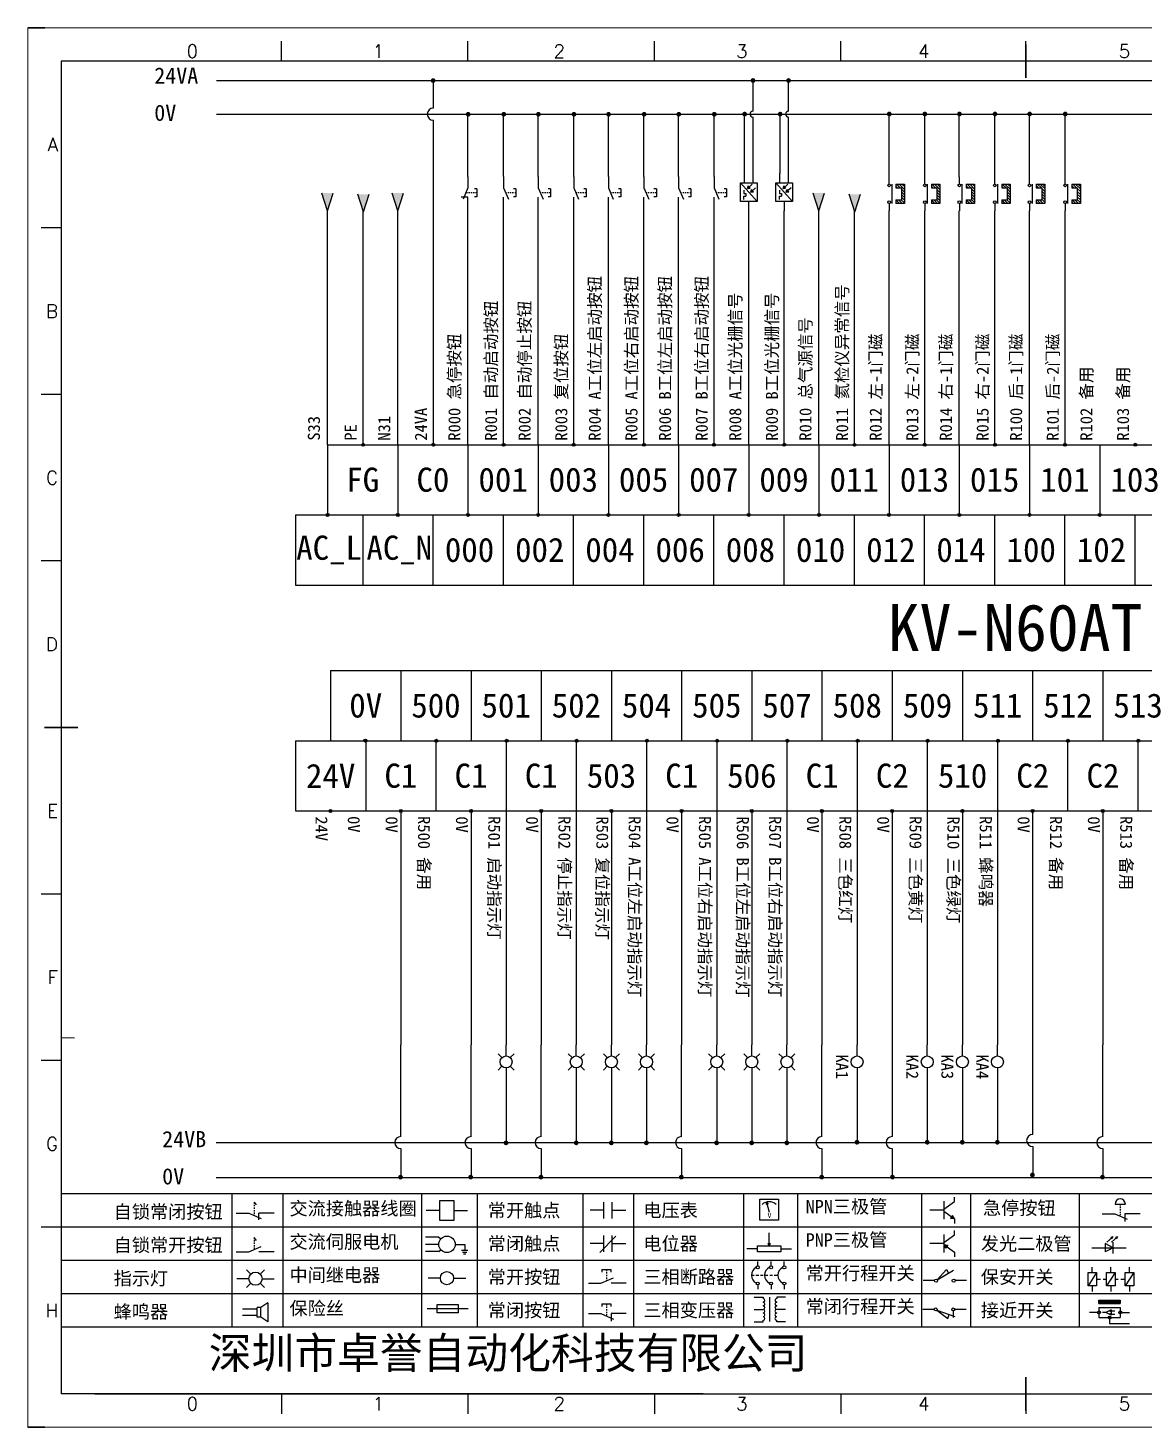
# Model space of a CAD drawing. Header units: millimetres. Extents: x 17694 to 24039, y 10083 to 11109.
# Drawn here: x 22957.1 to 23141.8, y 10083.5 to 10315 of the extents above; entities that cross this region are included whole.
import ezdxf
from ezdxf.enums import TextEntityAlignment as Align

# ---------------------------------------------------------------- set-up
doc = ezdxf.new("R2010")
doc.units = ezdxf.units.MM
doc.layers.add('AE_BOR', color=1, linetype='Continuous')
doc.layers.add('SYMS', color=7, linetype='Continuous')
doc.styles.get("Standard").update_dxf_attribs({"font": ''})
doc.styles.add('WD', font='romans.shx', dxfattribs={"bigfont": 'gbcbig.shx'})
doc.styles.add('样式 0', font='')
doc.styles.add('汉字', font='')
doc.styles.get('Standard').set_extended_font_data('SimSun')
doc.styles.get('样式 0').set_extended_font_data('KaiTi_GB2312')
doc.styles.get('汉字').set_extended_font_data('新宋体')

# ---------------------------------------------------------------- blocks, each defined once
blk = doc.blocks.new('*U8')
at = {"linetype": 'ByBlock'}
for p, q in [((-1909.23, -780.45), (-1909.23, -780.67)), ((-1909.23, -780.45), (-1908.92, -780.84)), ((-1909.23, -780.84), (-1909.23, -781.05)), ((-1911.92, -782.07), (-1910.06, -782.07)), ((-1910.06, -782.07), (-1908.18, -782.88)), ((-1909.23, -781.23), (-1909.23, -781.44)), ((-1909.23, -781.61), (-1909.23, -781.83)), ((-1909.23, -782), (-1909.23, -782.21)), ((-1909.23, -782.38), (-1909.23, -782.43)), ((-1908.52, -783.07), (-1908.52, -782.07)), ((-1906.25, -782.07), (-1908.52, -782.07))]:
    blk.add_line(p, q, dxfattribs=at)
blk = doc.blocks.new('*U11')
at = {"linetype": 'ByBlock'}
for p, q in [((-1908.88, -791.17), (-1909.23, -790.71)), ((-1909.23, -790.71), (-1909.23, -790.92)), ((-1909.23, -791.09), (-1909.23, -791.31)), ((-1909.23, -791.48), (-1909.23, -791.69)), ((-1911.92, -792.89), (-1910.06, -792.89)), ((-1910.06, -792.89), (-1908.18, -792.08)), ((-1909.23, -791.86), (-1909.23, -792.08)), ((-1909.23, -792.25), (-1909.23, -792.47)), ((-1906.25, -792.89), (-1908.52, -792.89))]:
    blk.add_line(p, q, dxfattribs=at)
blk = doc.blocks.new('蜂鸣器')
at = {"linetype": 'ByBlock'}
for p, q in [((-1907.17, -795.53), (-1908.25, -796.26)), ((-1907.17, -795.53), (-1907.17, -798.41)), ((-1908.8, -796.48), (-1911.01, -796.48)), ((-1908.8, -797.46), (-1911.01, -797.46)), ((-1908.25, -796.26), (-1908.8, -796.26)), ((-1908.8, -797.68), (-1908.8, -796.26)), ((-1908.25, -797.68), (-1908.8, -797.68)), ((-1908.25, -797.68), (-1908.25, -796.26)), ((-1907.17, -798.41), (-1908.25, -797.68))]:
    blk.add_line(p, q, dxfattribs=at)
blk = doc.blocks.new('指示灯')
at = {"linetype": 'ByBlock'}
for p, q in [((-1854.25, -776.92), (-1856.06, -776.92)), ((-1854.62, -775.59), (-1853.97, -776.23)), ((-1851.9, -775.59), (-1852.54, -776.23)), ((-1852.26, -776.92), (-1850.45, -776.92)), ((-1854.62, -778.25), (-1853.97, -777.61)), ((-1851.9, -778.25), (-1852.54, -777.61))]:
    blk.add_line(p, q, dxfattribs=at)
blk.add_circle((-1853.26, -776.92), 0.992, dxfattribs=at)
blk = doc.blocks.new('交流接触器线圈')
at = {"linetype": 'ByBlock'}
for p, q in [((-1880.82, -781.77), (-1882.87, -781.77)), ((-1878.72, -781.77), (-1876.67, -781.77))]:
    blk.add_line(p, q, dxfattribs=at)
blk.add_lwpolyline([(-1880.82, -780.28), (-1878.72, -780.28), (-1878.72, -783.26), (-1880.82, -783.26)], close=True, dxfattribs=at)
blk = doc.blocks.new('交流伺服电机')
at = {"linetype": 'ByBlock'}
for p, q in [((-1880.97, -785.75), (-1882.94, -785.75)), ((-1880.97, -786.85), (-1882.94, -786.85)), ((-1880.97, -785.75), (-1880.65, -786.03)), ((-1878.49, -786.85), (-1877.07, -786.85)), ((-1877.07, -786.85), (-1877.07, -787.72)), ((-1880.97, -787.94), (-1882.94, -787.94)), ((-1880.97, -787.94), (-1880.65, -787.67)), ((-1877.54, -787.72), (-1876.59, -787.72)), ((-1877.38, -788.01), (-1876.75, -788.01)), ((-1877.23, -788.29), (-1876.9, -788.29))]:
    blk.add_line(p, q, dxfattribs=at)
blk.add_circle((-1879.73, -786.85), 1.24, dxfattribs=at)
blk = doc.blocks.new('中间继电器')
at = {"linetype": 'ByBlock'}
for p, q in [((-1880.72, -791.92), (-1882.54, -791.92)), ((-1878.74, -791.92), (-1876.92, -791.92))]:
    blk.add_line(p, q, dxfattribs=at)
blk.add_circle((-1879.73, -791.92), 0.992, dxfattribs=at)
blk = doc.blocks.new('保险丝')
at = {"linetype": 'ByBlock'}
blk.add_line((-1882.72, -796.49), (-1876.55, -796.49), dxfattribs=at)
blk.add_lwpolyline([(-1881.2, -795.86), (-1878.06, -795.86), (-1878.06, -797.12), (-1881.2, -797.12)], close=True, dxfattribs=at)
blk = doc.blocks.new('常开按钮')
at = {"linetype": 'ByBlock'}
for p, q in [((-1910.06, -787.73), (-1908.18, -786.93)), ((-1909.9, -785.68), (-1908.56, -785.68)), ((-1909.9, -785.68), (-1909.9, -786.07)), ((-1909.23, -785.68), (-1909.23, -785.89)), ((-1909.23, -786.06), (-1909.23, -786.28)), ((-1909.23, -786.45), (-1909.23, -786.67)), ((-1909.23, -786.84), (-1909.23, -787.05)), ((-1909.23, -787.22), (-1909.23, -787.38)), ((-1908.56, -785.68), (-1908.56, -786.07)), ((-1911.92, -787.73), (-1910.06, -787.73)), ((-1906.25, -787.73), (-1908.52, -787.73))]:
    blk.add_line(p, q, dxfattribs=at)
blk = doc.blocks.new('常开触点')
at = {"linetype": 'ByBlock'}
for p, q in [((-1853.82, -782.99), (-1853.82, -780.56)), ((-1852.6, -782.99), (-1852.6, -780.56)), ((-1853.82, -781.77), (-1855.88, -781.77)), ((-1852.6, -781.77), (-1850.55, -781.77))]:
    blk.add_line(p, q, dxfattribs=at)
blk = doc.blocks.new('常闭触点')
at = {"linetype": 'ByBlock'}
for p, q in [((-1853.82, -786.77), (-1855.88, -786.77)), ((-1852.01, -785.66), (-1854.43, -788.1)), ((-1853.82, -787.99), (-1853.82, -785.56)), ((-1852.6, -787.99), (-1852.6, -785.56)), ((-1852.6, -786.77), (-1850.55, -786.77))]:
    blk.add_line(p, q, dxfattribs=at)
blk = doc.blocks.new('常闭按钮')
at = {"linetype": 'ByBlock'}
for p, q in [((-1854.11, -790.83), (-1852.77, -790.83)), ((-1854.11, -790.83), (-1854.11, -791.22)), ((-1853.44, -790.83), (-1853.44, -791.04)), ((-1853.44, -791.21), (-1853.44, -791.43)), ((-1853.44, -791.6), (-1853.44, -791.82)), ((-1852.77, -790.83), (-1852.77, -791.22)), ((-1856.13, -792.28), (-1854.28, -792.28)), ((-1854.28, -792.28), (-1852.4, -793.09)), ((-1853.44, -791.99), (-1853.44, -792.2)), ((-1853.44, -792.37), (-1853.44, -792.53)), ((-1850.47, -792.28), (-1852.73, -792.28)), ((-1852.73, -792.28), (-1852.73, -793.43))]:
    blk.add_line(p, q, dxfattribs=at)
blk = doc.blocks.new('电压表')
at = {"linetype": 'ByBlock'}
for p, q in [((-1814.84, -780.75), (-1814.91, -781.13)), ((-1814.6, -781.05), (-1814.91, -781.13)), ((-1814.84, -780.75), (-1814.46, -782.26)), ((-1814.84, -780.75), (-1814.6, -781.05))]:
    blk.add_line(p, q, dxfattribs=at)
blk.add_lwpolyline([(-1815.84, -780.34), (-1813.07, -780.34), (-1813.07, -783.49), (-1815.84, -783.49)], close=True, dxfattribs=at)
blk.add_arc((-1814.46, -782.26), 1.56, 46.8313, 133.1687, dxfattribs=at)
at = {"linetype": 'ByBlock', "insert": (-1814.7, -782.39), "char_height": 0.75, "width": 0.6768, "attachment_point": 1}
blk.add_mtext('V', dxfattribs=at)
blk = doc.blocks.new('电位器')
at = {"linetype": 'ByBlock'}
for p, q in [((-1814.45, -787.3), (-1814.45, -785.39)), ((-1814.45, -787.3), (-1814.62, -786.96)), ((-1814.62, -786.96), (-1814.27, -786.96)), ((-1814.45, -787.3), (-1814.27, -786.96)), ((-1816.21, -787.75), (-1817.79, -787.75)), ((-1812.68, -787.75), (-1811.1, -787.75))]:
    blk.add_line(p, q, dxfattribs=at)
blk.add_lwpolyline([(-1816.21, -787.3), (-1812.68, -787.3), (-1812.68, -788.2), (-1816.21, -788.2)], close=True, dxfattribs=at)
blk = doc.blocks.new('三相断路器')
at = {"linetype": 'ByBlock'}
for p, q in [((-1816.17, -790.33), (-1816.17, -789.7)), ((-1814.17, -790.33), (-1814.17, -789.7)), ((-1812.18, -790.33), (-1812.18, -789.7)), ((-1817.14, -791.74), (-1816.72, -791.74)), ((-1816.45, -791.74), (-1816.03, -791.74)), ((-1816.17, -793.19), (-1816.17, -793.83)), ((-1815.76, -791.74), (-1815.34, -791.74)), ((-1815.07, -791.74), (-1814.65, -791.74)), ((-1814.38, -791.74), (-1813.96, -791.74)), ((-1814.17, -793.19), (-1814.17, -793.83)), ((-1813.69, -791.74), (-1813.27, -791.74)), ((-1812.18, -793.19), (-1812.18, -793.83))]:
    blk.add_line(p, q, dxfattribs=at)
for centre in [(-1816.17, -790.55), (-1814.17, -790.55), (-1812.18, -790.55), (-1816.17, -792.98), (-1814.17, -792.98), (-1812.18, -792.98)]:
    blk.add_circle(centre, 0.219, dxfattribs=at)
for centre in [(-1815.81, -791.74), (-1813.82, -791.74), (-1811.83, -791.74)]:
    blk.add_arc(centre, 1.32, 115.5791, 244.4209, dxfattribs=at)
blk = doc.blocks.new('三相变压器')
at = {"linetype": 'ByBlock'}
for p, q in [((-1816.69, -795.03), (-1815.37, -795.03)), ((-1815.37, -795.03), (-1815.37, -795.24)), ((-1814.34, -798.7), (-1814.34, -795.04)), ((-1812, -795.03), (-1813.32, -795.03)), ((-1813.32, -795.03), (-1813.32, -795.24)), ((-1816.69, -796.87), (-1815.37, -796.87)), ((-1812, -796.87), (-1813.32, -796.87)), ((-1816.69, -798.71), (-1815.37, -798.71)), ((-1815.37, -798.71), (-1815.37, -798.5)), ((-1813.32, -798.71), (-1813.32, -798.5)), ((-1812, -798.71), (-1813.32, -798.71))]:
    blk.add_line(p, q, dxfattribs=at)
for centre, start, end in [((-1815.37, -795.51), 270, 90), ((-1815.37, -796.06), 270, 90), ((-1813.32, -795.51), 90, 270), ((-1813.32, -796.06), 90, 270), ((-1815.37, -796.6), 270, 90), ((-1815.37, -797.14), 270, 90), ((-1815.37, -797.68), 270, 90), ((-1815.37, -798.23), 270, 90), ((-1813.32, -796.6), 90, 270), ((-1813.32, -797.14), 90, 270), ((-1813.32, -797.68), 90, 270), ((-1813.32, -798.23), 90, 270)]:
    blk.add_arc(centre, 0.271, start, end, dxfattribs=at)
blk = doc.blocks.new('NPN三极管')
at = {"linetype": 'ByBlock'}
for p, q in [((-1785.73, -780.61), (-1785.73, -783.32)), ((-1785.73, -781.82), (-1784.15, -780.66)), ((-1784.15, -780.66), (-1784.15, -779.98)), ((-1785.73, -781.97), (-1787.81, -781.97)), ((-1785.73, -782.11), (-1784.15, -783.27)), ((-1784.41, -782.73), (-1784.74, -783.18)), ((-1784.15, -783.27), (-1784.74, -783.18)), ((-1784.15, -783.27), (-1784.41, -782.73)), ((-1784.15, -783.27), (-1784.15, -783.96))]:
    blk.add_line(p, q, dxfattribs=at)
blk = doc.blocks.new('PNP三极管')
at = {"linetype": 'ByBlock'}
for p, q in [((-1784.9, -785.38), (-1784.9, -788.09)), ((-1783.32, -785.43), (-1783.32, -784.75)), ((-1784.9, -786.74), (-1786.98, -786.74)), ((-1784.9, -786.59), (-1783.32, -785.43)), ((-1784.9, -786.88), (-1783.32, -788.04)), ((-1784.9, -786.88), (-1784.31, -786.97)), ((-1784.9, -786.88), (-1784.64, -787.42)), ((-1784.31, -786.97), (-1784.64, -787.42)), ((-1783.32, -788.04), (-1783.32, -788.73))]:
    blk.add_line(p, q, dxfattribs=at)
blk = doc.blocks.new('常开行程开关')
at = {"linetype": 'ByBlock'}
for p, q in [((-1785.89, -792.17), (-1784.52, -790.62)), ((-1785.89, -792.17), (-1783.43, -790.72)), ((-1784.52, -790.62), (-1784.19, -791.17)), ((-1786.29, -792.3), (-1788.01, -792.3)), ((-1781.48, -792.3), (-1783.21, -792.3))]:
    blk.add_line(p, q, dxfattribs=at)
for centre in [(-1786.07, -792.3), (-1783.42, -792.3)]:
    blk.add_circle(centre, 0.219, dxfattribs=at)
blk = doc.blocks.new('常闭行程开关')
at = {"linetype": 'ByBlock'}
for p, q in [((-1786.34, -796.62), (-1788.07, -796.62)), ((-1785.93, -796.72), (-1783.25, -797.7)), ((-1785.93, -796.72), (-1784.3, -798)), ((-1784.3, -798), (-1784.08, -797.4)), ((-1783.48, -796.84), (-1783.48, -797.85)), ((-1781.54, -796.62), (-1783.26, -796.62))]:
    blk.add_line(p, q, dxfattribs=at)
for centre in [(-1786.12, -796.62), (-1783.48, -796.62)]:
    blk.add_circle(centre, 0.219, dxfattribs=at)
blk = doc.blocks.new('发光二极管')
at = {"linetype": 'ByBlock'}
for p, q in [((-1755.78, -785.92), (-1754.89, -785.14)), ((-1754.89, -785.14), (-1755.2, -785.22)), ((-1755.2, -785.22), (-1755.01, -785.43)), ((-1755.08, -785.92), (-1754.18, -785.14)), ((-1754.89, -785.14), (-1755.01, -785.43)), ((-1754.18, -785.14), (-1754.49, -785.22)), ((-1754.49, -785.22), (-1754.31, -785.43)), ((-1754.18, -785.14), (-1754.31, -785.43)), ((-1758.01, -786.77), (-1752.89, -786.77)), ((-1754.84, -786.77), (-1756.04, -786.16)), ((-1756.04, -786.16), (-1756.04, -787.39)), ((-1754.84, -786.77), (-1756.04, -787.39)), ((-1754.84, -787.63), (-1754.84, -785.92))]:
    blk.add_line(p, q, dxfattribs=at)
blk = doc.blocks.new('保安开关')
at = {"linetype": 'ByBlock'}
for p, q in [((-1757.33, -790.79), (-1758.6, -792.81)), ((-1757.96, -790.79), (-1757.96, -789.97)), ((-1754.54, -790.79), (-1755.81, -792.81)), ((-1755.17, -790.79), (-1755.17, -789.97)), ((-1751.75, -790.79), (-1753.02, -792.81)), ((-1752.39, -790.79), (-1752.39, -789.97)), ((-1757.96, -792.81), (-1757.96, -793.62)), ((-1757.33, -791.8), (-1756.72, -791.8)), ((-1756.35, -791.8), (-1755.89, -791.8)), ((-1755.17, -792.81), (-1755.17, -793.62)), ((-1754.52, -791.8), (-1754.06, -791.8)), ((-1753.69, -791.8), (-1753.08, -791.8)), ((-1752.39, -792.81), (-1752.39, -793.62))]:
    blk.add_line(p, q, dxfattribs=at)
for points in [[(-1758.6, -790.79), (-1757.33, -790.79), (-1757.33, -792.81), (-1758.6, -792.81)], [(-1755.81, -790.79), (-1754.54, -790.79), (-1754.54, -792.81), (-1755.81, -792.81)], [(-1753.02, -790.79), (-1751.75, -790.79), (-1751.75, -792.81), (-1753.02, -792.81)]]:
    blk.add_lwpolyline(points, close=True, dxfattribs=at)
blk = doc.blocks.new('接近开关')
at = {"linetype": 'ByBlock'}
h = blk.add_hatch(dxfattribs=at)
h.set_pattern_fill('ANSI31', color=256, scale=0.01, style=0)
h.set_pattern_definition([(45, (-89.131516, -30.795668), (-0.0224506403, 0.0224506403), [])])
h.paths.add_polyline_path([(-1516.96, -1123.35), (-1516.96, -1122.85), (-1513.76, -1122.85), (-1513.76, -1123.35)])
for p, q in [((-1516.96, -1123.35), (-1516.96, -1122.85)), ((-1516.96, -1122.85), (-1513.76, -1122.85)), ((-1516.96, -1123.35), (-1513.76, -1123.35)), ((-1513.76, -1122.85), (-1513.76, -1123.35)), ((-1517.18, -1124.71), (-1518.36, -1124.71)), ((-1516.96, -1123.95), (-1513.76, -1123.95)), ((-1516.96, -1123.95), (-1516.96, -1125.47)), ((-1516.96, -1125.47), (-1513.76, -1125.47)), ((-1515.91, -1124.71), (-1516.45, -1124.71)), ((-1515.11, -1124.31), (-1515.91, -1124.71)), ((-1515.11, -1125.11), (-1515.91, -1124.71)), ((-1515.33, -1124.53), (-1515.17, -1124.53)), ((-1515.33, -1124.88), (-1515.17, -1124.88)), ((-1515.25, -1124.45), (-1515.25, -1124.61)), ((-1515.11, -1124.31), (-1515.11, -1125.11)), ((-1515.11, -1124.48), (-1514.58, -1124.48)), ((-1515.11, -1124.94), (-1514.58, -1124.94)), ((-1513.76, -1123.95), (-1513.76, -1125.47)), ((-1513.54, -1124.71), (-1512.36, -1124.71)), ((-1515.36, -1125.69), (-1515.36, -1126.36)), ((-1515.36, -1126.36), (-1512.36, -1126.36))]:
    blk.add_line(p, q, dxfattribs=at)
for centre in [(-1516.96, -1124.71), (-1515.36, -1125.47), (-1513.76, -1124.71)]:
    blk.add_circle(centre, 0.225, dxfattribs=at)
blk = doc.blocks.new('急停按钮')
at = {"linetype": 'ByBlock'}
for p, q in [((-1.86, 0), (0, 0)), ((0, 0), (1.88, -0.81)), ((0.06, 1.45), (1.61, 1.45)), ((0.83, 1.45), (0.83, 1.24)), ((0.83, 1.07), (0.83, 0.85)), ((0.83, 0.68), (0.83, 0.47)), ((0.83, 0.29), (0.83, 0.08)), ((3.81, 0), (1.54, 0)), ((1.54, 0), (1.54, -1.15)), ((0.83, -0.09), (0.83, -0.24))]:
    blk.add_line(p, q, dxfattribs=at)
blk.add_arc((0.83, 1.45), 0.774, 0, 180)
blk = doc.blocks.new('电控横A4')
for p, q in [((292, -5), (5, -5)), ((5, -5), (5, -205)), ((10.03, -205), (289.53, -205)), ((130.8, -205), (190.75, -205))]:
    blk.add_line(p, q)
at = {"lineweight": 9, "ltscale": 0.1}
for p, q in [((5, -151.57), (7, -151.57)), ((101.34, -205), (130.8, -205)), ((129.44, -205), (129.44, -205)), ((129.44, -205), (129.44, -205)), ((129.44, -205), (129.44, -205)), ((129.44, -205), (129.44, -205))]:
    blk.add_line(p, q, dxfattribs=at)
at = {"linetype": 'ByBlock'}
for p, q in [((292, -175), (5, -175)), ((292, -180), (5, -180)), ((292, -185), (5, -185)), ((292, -190), (5, -190)), ((292, -195), (5, -195))]:
    blk.add_line(p, q, dxfattribs=at)
at = {"color": 0, "lineweight": -2}
for p, q in [((30.58, -175), (30.58, -195)), ((38.26, -175), (38.26, -195)), ((59.05, -175), (59.05, -195)), ((67.4, -175), (67.4, -195)), ((83.26, -175), (83.26, -195)), ((90.91, -175), (90.91, -195)), ((107.4, -175), (107.4, -195)), ((115.5, -175), (115.5, -195)), ((134.12, -175), (134.12, -195)), ((141.48, -175), (141.48, -195)), ((157.79, -175), (157.79, -195))]:
    blk.add_line(p, q, dxfattribs=at)
at = {"color": 0, "ltscale": 2}
blk.add_line((101.34, -205), (5, -205), dxfattribs=at)
at = {"layer": 'AE_BOR', "lineweight": 30}
for p, q in [((2.53, 0), (0, 0)), ((0, -210), (2.53, -210))]:
    blk.add_line(p, q, dxfattribs=at)
at = {"layer": 'AE_BOR', "color": 1, "lineweight": 15}
for p, q in [((0, 0), (297, 0)), ((0, -210), (0, 0)), ((297, -210), (0, -210))]:
    blk.add_line(p, q, dxfattribs=at)
at = {"layer": 'AE_BOR'}
for p, q in [((38.03, -5), (38.03, -2)), ((66.03, -5), (66.03, -2)), ((94.03, -5), (94.03, -2)), ((122.03, -5), (122.03, -2)), ((149.78, -5), (149.78, -2)), ((5, -30), (2, -30)), ((5, -55), (2, -55)), ((5, -80), (2, -80)), ((5, -130), (2, -130)), ((5, -155), (2, -155)), ((5, -180), (2, -180)), ((38.03, -205), (38.03, -208)), ((66.03, -205), (66.03, -208)), ((94.03, -205), (94.03, -208)), ((122.03, -205), (122.03, -208)), ((149.78, -205), (149.78, -208))]:
    blk.add_line(p, q, dxfattribs=at)
at = {"layer": 'AE_BOR', "color": 2, "lineweight": 30}
for p, q in [((149.78, -7.5), (149.78, -2.5)), ((2.5, -105), (7.5, -105)), ((149.78, -202.5), (149.78, -207.5)), ((149.78, -205), (149.78, -207.5))]:
    blk.add_line(p, q, dxfattribs=at)
at = {"linetype": 'ByBlock'}
for name, p in [('*U8', (1943.19, 604.18)), ('交流接触器线圈', (1942.62, 604.27)), ('常开触点', (1940.27, 604.3)), ('电压表', (1925.71, 604.52)), ('NPN三极管', (1923.2, 604.5)), ('PNP三极管', (1922.37, 604.27)), ('*U11', (1943.19, 609.18)), ('交流伺服电机', (1942.62, 604.27)), ('常闭触点', (1940.27, 604.3)), ('电位器', (1925.71, 604.52)), ('发光二极管', (1917.72, 603.69)), ('指示灯', (1887.41, 589.18)), ('中间继电器', (1942.62, 604.27)), ('常开按钮', (1996.06, 599.3)), ('三相断路器', (1925.71, 604.52)), ('常开行程开关', (1922.37, 604.27)), ('保安开关', (1917.72, 603.98)), ('三相变压器', (1925.71, 604.52)), ('接近开关', (1677.72, 931.9)), ('蜂鸣器', (1943.19, 604.18)), ('保险丝', (1942.62, 604.27)), ('常闭按钮', (1940.27, 599.3)), ('常闭行程开关', (1922.37, 604.27))]:
    blk.add_blockref(name, p, dxfattribs=at)
blk.add_blockref('急停按钮', (163.12, -177.98))
at = {"char_height": 2, "attachment_point": 1, "style": '汉字'}
for s, insert in [('{\\fKaiTi_GB2312|b0|i0|c134|p49;自锁常闭按钮}', (12.86, -176.69)), ('{\\fKaiTi_GB2312|b0|i0|c134|p49;交流接触器线圈}', (39.25, -176.19)), ('{\\fKaiTi_GB2312|b0|i0|c134|p49;常开触点}', (69.01, -176.48)), ('{\\fKaiTi_GB2312|b0|i0|c134|p49;电压表}', (92.37, -176.47)), ('{\\fKaiTi_GB2312|b0|i0|c134|p49;NPN三极管}', (116.73, -175.91)), ('{\\fKaiTi_GB2312|b0|i0|c134|p49;急停按钮}', (143.35, -176.12)), ('{\\fKaiTi_GB2312|b0|i0|c134|p49;自锁常开按钮}', (12.86, -181.69)), ('{\\fKaiTi_GB2312|b0|i0|c134|p49;交流伺服电机}', (39.25, -181.19)), ('{\\fKaiTi_GB2312|b0|i0|c134|p49;常闭触点}', (69.01, -181.48)), ('{\\fKaiTi_GB2312|b0|i0|c134|p49;电位器}', (92.37, -181.47)), ('{\\fKaiTi_GB2312|b0|i0|c134|p49;PNP三极管}', (116.73, -180.91)), ('{\\fKaiTi_GB2312|b0|i0|c134|p49;发光二极管}', (143.02, -181.48)), ('{\\fKaiTi_GB2312|b0|i0|c134|p49;指示灯}', (12.86, -186.69)), ('{\\fKaiTi_GB2312|b0|i0|c134|p49;中间继电器}', (39.25, -186.19)), ('{\\fKaiTi_GB2312|b0|i0|c134|p49;常开按钮}', (69.01, -186.48)), ('{\\fKaiTi_GB2312|b0|i0|c134|p49;三相断路器}', (92.37, -186.47)), ('{\\fKaiTi_GB2312|b0|i0|c134|p49;常开行程开关}', (116.73, -185.91)), ('{\\fKaiTi_GB2312|b0|i0|c134|p49;保安开关}', (143.02, -186.48)), ('{\\fKaiTi_GB2312|b0|i0|c134|p49;保险丝}', (39.25, -191.19)), ('{\\fKaiTi_GB2312|b0|i0|c134|p49;常闭行程开关}', (116.73, -190.91)), ('{\\fKaiTi_GB2312|b0|i0|c134|p49;蜂鸣器}', (12.86, -191.69)), ('{\\fKaiTi_GB2312|b0|i0|c134|p49;常闭按钮}', (69.01, -191.48)), ('{\\fKaiTi_GB2312|b0|i0|c134|p49;三相变压器}', (92.37, -191.47)), ('{\\fKaiTi_GB2312|b0|i0|c134|p49;接近开关}', (143.02, -191.48))]:
    blk.add_mtext(s, dxfattribs=dict(at, insert=insert))
at = {"color": 0, "lineweight": -2, "insert": (27.14, -196.53), "char_height": 4.7064, "width": 96.1138, "attachment_point": 1}
blk.add_mtext('深圳市卓誉自动化科技有限公司', dxfattribs=at)
at = {"layer": 'AE_BOR', "style": 'WD'}
for s, p in [('0', (24.67, -4.5)), ('1', (52.6, -4.5)), ('2', (79.75, -4.5)), ('3', (107.15, -4.5)), ('4', (134.45, -4.5)), ('5', (164.59, -4.5)), ('0', (24.67, -207.5)), ('1', (52.6, -207.5)), ('2', (79.75, -207.5)), ('3', (107.15, -207.5)), ('4', (134.45, -207.5)), ('5', (164.59, -207.5))]:
    blk.add_text(s, height=2, dxfattribs=at).set_placement(p, align=Align.CENTER)
for s, p in [('A', (4.5, -17.5)), ('B', (4.5, -42.5)), ('C', (4.5, -67.5)), ('D', (4.5, -92.5)), ('E', (4.5, -117.5)), ('F', (4.5, -142.5)), ('G', (4.5, -167.5)), ('H', (4.5, -192.5))]:
    blk.add_text(s, height=2, dxfattribs=at).set_placement(p, align=Align.MIDDLE_RIGHT)
blk = doc.blocks.new('WDDOT')
blk.add_hatch(color=256).paths.add_polyline_path([(0.5, 0, 1), (-0.5, 0, 1)])
blk.add_circle((0, 0), 0.5)
blk = doc.blocks.new('磁性开关')
at = {"linetype": 'ByBlock'}
h = blk.add_hatch(dxfattribs=at)
h.set_pattern_fill('ANSI31', color=256, scale=0.1, style=0)
h.paths.add_polyline_path([(-1910.88, -776.69), (-1910.88, -775.29), (-1907.69, -775.29), (-1907.69, -776.69), (-1908.31, -776.69), (-1908.31, -775.79), (-1910.25, -775.79), (-1910.25, -776.69)])
for p, q in [((-1910.88, -776.69), (-1910.88, -775.29)), ((-1910.88, -775.29), (-1907.69, -775.29)), ((-1907.69, -775.29), (-1907.69, -776.69)), ((-1910.91, -777.81), (-1912.09, -777.81)), ((-1910.88, -776.69), (-1910.25, -776.69)), ((-1910.88, -777.39), (-1907.69, -777.39)), ((-1910.25, -776.69), (-1910.25, -775.79)), ((-1910.25, -775.79), (-1908.31, -775.79)), ((-1908.31, -776.69), (-1908.31, -775.79)), ((-1908.31, -776.69), (-1907.69, -776.69)), ((-1907.66, -777.81), (-1906.48, -777.81))]:
    blk.add_line(p, q, dxfattribs=at)
for centre in [(-1910.68, -777.81), (-1907.88, -777.81)]:
    blk.add_circle(centre, 0.225, dxfattribs=at)
blk = doc.blocks.new('光电开关')
at = {"linetype": 'ByBlock'}
h = blk.add_hatch(dxfattribs=at)
h.set_pattern_fill('ANSI31', color=256, scale=0.01, style=0)
h.set_pattern_definition([(45, (0.172267, 0), (-0.0224506403, 0.0224506403), [])])
h.paths.add_polyline_path([(-1882.44, -776.34), (-1882.5, -775.91), (-1882.68, -776.07)])
h.paths.add_polyline_path([(-1882.86, -776.23), (-1882.44, -776.34), (-1882.68, -776.07)])
h.paths.add_polyline_path([(-1883.05, -776.88), (-1883.11, -776.45), (-1883.29, -776.61)])
h.paths.add_polyline_path([(-1883.47, -776.77), (-1883.05, -776.88), (-1883.29, -776.61)])
for p, q in [((-1880.91, -775.3), (-1884.01, -778.05)), ((-1883.14, -775.55), (-1882.44, -776.34)), ((-1884.01, -775.96), (-1885.56, -775.96)), ((-1884.01, -777.39), (-1885.56, -777.39)), ((-1883.75, -776.09), (-1883.05, -776.88)), ((-1883.11, -776.45), (-1883.47, -776.77)), ((-1883.05, -776.88), (-1883.47, -776.77)), ((-1883.05, -776.88), (-1883.11, -776.45)), ((-1882.5, -775.91), (-1882.86, -776.23)), ((-1882.44, -776.34), (-1882.86, -776.23)), ((-1882.78, -777.47), (-1882.23, -777.47)), ((-1882.44, -776.34), (-1882.5, -775.91)), ((-1882.23, -777.47), (-1882.23, -777.14)), ((-1882.23, -777.14), (-1881.78, -777.14)), ((-1881.78, -777.47), (-1881.78, -777.14)), ((-1881.23, -777.47), (-1881.78, -777.47)), ((-1879.37, -776.67), (-1880.91, -776.67))]:
    blk.add_line(p, q, dxfattribs=at)
blk.add_lwpolyline([(-1884.01, -775.3), (-1880.91, -775.3), (-1880.91, -778.05), (-1884.01, -778.05)], close=True, dxfattribs=at)

msp = doc.modelspace()

# ---------------------------------------------------------------- hatches: boundary and pattern name
h = msp.add_hatch(color=256)
edge = h.paths.add_edge_path()
edge.add_arc((23024.108, 10306.296), 0.393, 0, 360)
h = msp.add_hatch(color=256)
edge = h.paths.add_edge_path()
edge.add_arc((23077.042, 10306.309), 0.393, 0, 360)
h = msp.add_hatch(color=256)
edge = h.paths.add_edge_path()
edge.add_arc((23082.927, 10306.309), 0.393, 0, 360)
h = msp.add_hatch(color=256)
edge = h.paths.add_edge_path()
edge.add_arc((23029.911, 10300.724), 0.393, 0, 360)
h = msp.add_hatch(color=256)
edge = h.paths.add_edge_path()
edge.add_arc((23035.797, 10300.724), 0.393, 0, 360)
h = msp.add_hatch(color=256)
edge = h.paths.add_edge_path()
edge.add_arc((23041.527, 10300.724), 0.393, 0, 360)
h = msp.add_hatch(color=256)
edge = h.paths.add_edge_path()
edge.add_arc((23047.413, 10300.724), 0.393, 0, 360)
h = msp.add_hatch(color=256)
edge = h.paths.add_edge_path()
edge.add_arc((23053.143, 10300.724), 0.393, 0, 360)
h = msp.add_hatch(color=256)
edge = h.paths.add_edge_path()
edge.add_arc((23059.029, 10300.724), 0.393, 0, 360)
h = msp.add_hatch(color=256)
edge = h.paths.add_edge_path()
edge.add_arc((23064.759, 10300.724), 0.393, 0, 360)
h = msp.add_hatch(color=256)
edge = h.paths.add_edge_path()
edge.add_arc((23070.645, 10300.724), 0.393, 0, 360)
h = msp.add_hatch(color=256)
edge = h.paths.add_edge_path()
edge.add_arc((23075.659, 10300.749), 0.393, 0, 360)
h = msp.add_hatch(color=256)
edge = h.paths.add_edge_path()
edge.add_arc((23081.545, 10300.749), 0.393, 0, 360)
h = msp.add_hatch(color=256)
edge = h.paths.add_edge_path()
edge.add_arc((23099.591, 10300.766), 0.393, 0, 360)
h = msp.add_hatch(color=256)
edge = h.paths.add_edge_path()
edge.add_arc((23105.477, 10300.766), 0.393, 0, 360)
h = msp.add_hatch(color=256)
edge = h.paths.add_edge_path()
edge.add_arc((23111.207, 10300.766), 0.393, 0, 360)
h = msp.add_hatch(color=256)
edge = h.paths.add_edge_path()
edge.add_arc((23117.093, 10300.766), 0.393, 0, 360)
h = msp.add_hatch(color=256)
edge = h.paths.add_edge_path()
edge.add_arc((23122.823, 10300.766), 0.393, 0, 360)
h = msp.add_hatch(color=256)
edge = h.paths.add_edge_path()
edge.add_arc((23128.709, 10300.766), 0.393, 0, 360)
for points in [[(23007.578, 10287.672), (23006.643, 10284.753), (23005.707, 10287.672)], [(23013.527, 10287.474), (23012.592, 10284.556), (23011.656, 10287.474)], [(23019.194, 10287.672), (23018.259, 10284.753), (23017.323, 10287.672)], [(23088.89, 10287.672), (23087.955, 10284.753), (23087.019, 10287.672)], [(23094.839, 10287.474), (23093.904, 10284.556), (23092.968, 10287.474)], [(23012.772, 10246.033, 1), (23012.285, 10246.033, 1)], [(23024.388, 10246.033, 1), (23023.901, 10246.033, 1)], [(23036.004, 10246.033, 1), (23035.517, 10246.033, 1)], [(23047.62, 10246.033, 1), (23047.133, 10246.033, 1)], [(23059.236, 10246.033, 1), (23058.749, 10246.033, 1)], [(23070.852, 10246.033, 1), (23070.365, 10246.033, 1)], [(23082.468, 10246.033, 1), (23081.981, 10246.033, 1)], [(23094.084, 10246.033, 1), (23093.597, 10246.033, 1)], [(23105.7, 10246.033, 1), (23105.213, 10246.033, 1)], [(23117.316, 10246.033, 1), (23116.829, 10246.033, 1)], [(23128.932, 10246.033, 1), (23128.445, 10246.033, 1)], [(23140.548, 10246.033, 1), (23140.061, 10246.033, 1)], [(23006.888, 10234.408, 1), (23006.4, 10234.408, 1)], [(23018.504, 10234.408, 1), (23018.016, 10234.408, 1)], [(23030.118, 10234.417, 1), (23029.631, 10234.417, 1)], [(23041.734, 10234.417, 1), (23041.247, 10234.417, 1)], [(23053.35, 10234.417, 1), (23052.863, 10234.417, 1)], [(23064.966, 10234.417, 1), (23064.479, 10234.417, 1)], [(23076.582, 10234.417, 1), (23076.095, 10234.417, 1)], [(23088.198, 10234.417, 1), (23087.711, 10234.417, 1)], [(23099.814, 10234.417, 1), (23099.327, 10234.417, 1)], [(23111.43, 10234.417, 1), (23110.943, 10234.417, 1)], [(23123.046, 10234.417, 1), (23122.559, 10234.417, 1)], [(23134.662, 10234.417, 1), (23134.175, 10234.417, 1)], [(23013.149, 10197.063, 1), (23012.662, 10197.063, 1)], [(23024.892, 10197.041, 1), (23024.405, 10197.041, 1)], [(23036.508, 10197.041, 1), (23036.021, 10197.041, 1)], [(23048.124, 10197.041, 1), (23047.637, 10197.041, 1)], [(23059.74, 10197.041, 1), (23059.253, 10197.041, 1)], [(23071.356, 10197.041, 1), (23070.869, 10197.041, 1)], [(23082.972, 10197.041, 1), (23082.485, 10197.041, 1)], [(23094.588, 10197.041, 1), (23094.101, 10197.041, 1)], [(23106.204, 10197.041, 1), (23105.717, 10197.041, 1)], [(23117.82, 10197.041, 1), (23117.333, 10197.041, 1)], [(23129.436, 10197.041, 1), (23128.949, 10197.041, 1)], [(23141.052, 10197.041, 1), (23140.565, 10197.041, 1)], [(23007.37, 10185.425, 1), (23006.883, 10185.425, 1)], [(23019.006, 10185.425, 1), (23018.519, 10185.425, 1)], [(23030.622, 10185.425, 1), (23030.135, 10185.425, 1)], [(23042.238, 10185.425, 1), (23041.751, 10185.425, 1)], [(23053.854, 10185.425, 1), (23053.367, 10185.425, 1)], [(23065.47, 10185.425, 1), (23064.983, 10185.425, 1)], [(23077.086, 10185.425, 1), (23076.599, 10185.425, 1)], [(23088.702, 10185.425, 1), (23088.215, 10185.425, 1)], [(23100.318, 10185.425, 1), (23099.831, 10185.425, 1)], [(23111.934, 10185.425, 1), (23111.447, 10185.425, 1)], [(23123.55, 10185.425, 1), (23123.063, 10185.425, 1)], [(23135.166, 10185.425, 1), (23134.679, 10185.425, 1)]]:
    msp.add_hatch(color=256).paths.add_polyline_path(points)
h = msp.add_hatch(color=256)
edge = h.paths.add_edge_path()
edge.add_arc((23036.171, 10130.5), 0.393, 0, 360)
h = msp.add_hatch(color=256)
edge = h.paths.add_edge_path()
edge.add_arc((23047.787, 10130.5), 0.393, 0, 360)
h = msp.add_hatch(color=256)
edge = h.paths.add_edge_path()
edge.add_arc((23053.595, 10130.5), 0.393, 0, 360)
h = msp.add_hatch(color=256)
edge = h.paths.add_edge_path()
edge.add_arc((23059.403, 10130.5), 0.393, 0, 360)
h = msp.add_hatch(color=256)
edge = h.paths.add_edge_path()
edge.add_arc((23071.019, 10130.5), 0.393, 0, 360)
h = msp.add_hatch(color=256)
edge = h.paths.add_edge_path()
edge.add_arc((23076.827, 10130.5), 0.393, 0, 360)
h = msp.add_hatch(color=256)
edge = h.paths.add_edge_path()
edge.add_arc((23082.635, 10130.5), 0.393, 0, 360)
h = msp.add_hatch(color=256)
edge = h.paths.add_edge_path()
edge.add_arc((23094.255, 10130.601), 0.393, 0, 360)
h = msp.add_hatch(color=256)
edge = h.paths.add_edge_path()
edge.add_arc((23105.871, 10130.601), 0.393, 0, 360)
h = msp.add_hatch(color=256)
edge = h.paths.add_edge_path()
edge.add_arc((23111.679, 10130.601), 0.393, 0, 360)
h = msp.add_hatch(color=256)
edge = h.paths.add_edge_path()
edge.add_arc((23117.487, 10130.601), 0.393, 0, 360)
h = msp.add_hatch(color=256)
edge = h.paths.add_edge_path()
edge.add_arc((23018.714, 10124.829), 0.393, 0, 360)
h = msp.add_hatch(color=256)
edge = h.paths.add_edge_path()
edge.add_arc((23030.33, 10124.829), 0.393, 0, 360)
h = msp.add_hatch(color=256)
edge = h.paths.add_edge_path()
edge.add_arc((23041.946, 10124.829), 0.393, 0, 360)
h = msp.add_hatch(color=256)
edge = h.paths.add_edge_path()
edge.add_arc((23065.178, 10124.829), 0.393, 0, 360)
h = msp.add_hatch(color=256)
edge = h.paths.add_edge_path()
edge.add_arc((23088.41, 10124.829), 0.393, 0, 360)
h = msp.add_hatch(color=256)
edge = h.paths.add_edge_path()
edge.add_arc((23100.119, 10124.838), 0.393, 0, 360)
h = msp.add_hatch(color=256)
edge = h.paths.add_edge_path()
edge.add_arc((23123.279, 10125.184), 0.393, 0, 360)
h = msp.add_hatch(color=256)
edge = h.paths.add_edge_path()
edge.add_arc((23134.874, 10124.829), 0.393, 0, 360)

# ---------------------------------------------------------------- linework, layer by layer
at = {"color": 0, "lineweight": -2}
for p, q in [((22988.246, 10306.325), (23256.519, 10306.325)), ((23024.144, 10301.741), (23024.144, 10306.325)), ((22988.246, 10300.741), (23256.519, 10300.741)), ((23024.144, 10246.033), (23024.144, 10299.741)), ((23012.528, 10246.033), (23012.528, 10284.753)), ((23029.875, 10246.033), (23029.875, 10284.753)), ((23035.76, 10246.033), (23035.76, 10284.753)), ((23041.491, 10246.033), (23041.491, 10284.753)), ((23047.376, 10246.033), (23047.376, 10284.753)), ((23053.107, 10246.033), (23053.107, 10284.753)), ((23058.992, 10246.033), (23058.992, 10284.753)), ((23064.723, 10246.033), (23064.723, 10284.753)), ((23070.608, 10246.033), (23070.608, 10284.753)), ((23076.339, 10246.033), (23076.339, 10284.753)), ((23082.224, 10246.033), (23082.224, 10284.753)), ((23087.955, 10246.033), (23087.955, 10284.753)), ((23093.84, 10246.033), (23093.84, 10284.753)), ((23099.571, 10246.033), (23099.571, 10284.753)), ((23105.456, 10246.033), (23105.456, 10284.753)), ((23111.187, 10246.033), (23111.187, 10284.753)), ((23117.072, 10246.033), (23117.072, 10284.753)), ((23122.803, 10246.033), (23122.803, 10284.753)), ((23128.688, 10246.033), (23128.688, 10284.753)), ((23006.643, 10246.033), (23238.983, 10246.033)), ((23006.643, 10246.033), (23006.643, 10234.417)), ((23018.259, 10246.033), (23018.259, 10234.417)), ((23029.875, 10246.033), (23029.875, 10234.417)), ((23041.491, 10246.033), (23041.491, 10234.417)), ((23053.107, 10246.033), (23053.107, 10234.417)), ((23064.723, 10246.033), (23064.723, 10234.417)), ((23076.339, 10246.033), (23076.339, 10234.417)), ((23087.955, 10246.033), (23087.955, 10234.417)), ((23099.571, 10246.033), (23099.571, 10234.417)), ((23111.187, 10246.033), (23111.187, 10234.417)), ((23122.803, 10246.033), (23122.803, 10234.417)), ((23134.419, 10246.033), (23134.419, 10234.417)), ((23001.333, 10234.417), (23238.983, 10234.417)), ((23012.451, 10234.417), (23012.451, 10222.801)), ((23024.067, 10234.417), (23024.067, 10222.801)), ((23035.683, 10234.417), (23035.683, 10222.801)), ((23047.299, 10234.417), (23047.299, 10222.801)), ((23058.915, 10234.417), (23058.915, 10222.801)), ((23070.531, 10234.417), (23070.531, 10222.801)), ((23082.147, 10234.417), (23082.147, 10222.801)), ((23093.763, 10234.417), (23093.763, 10222.801)), ((23105.379, 10234.417), (23105.379, 10222.801)), ((23116.995, 10234.417), (23116.995, 10222.801)), ((23128.611, 10234.417), (23128.611, 10222.801)), ((23140.227, 10234.417), (23140.227, 10222.801)), ((23001.333, 10222.801), (23233.175, 10222.801)), ((23007.147, 10208.657), (23239.499, 10208.657)), ((23007.147, 10208.657), (23007.147, 10197.041)), ((23018.763, 10208.657), (23018.763, 10197.041)), ((23030.379, 10208.657), (23030.379, 10197.041)), ((23041.995, 10208.657), (23041.995, 10197.041)), ((23053.611, 10208.657), (23053.611, 10197.041)), ((23065.227, 10208.657), (23065.227, 10197.041)), ((23076.843, 10208.657), (23076.843, 10197.041)), ((23088.459, 10208.657), (23088.459, 10197.041)), ((23100.075, 10208.657), (23100.075, 10197.041)), ((23111.691, 10208.657), (23111.691, 10197.041)), ((23123.307, 10208.657), (23123.307, 10197.041)), ((23134.923, 10208.657), (23134.923, 10197.041)), ((23001.335, 10197.041), (23146.539, 10197.041)), ((23001.335, 10197.041), (23001.335, 10185.425)), ((23012.955, 10197.041), (23239.499, 10197.041)), ((23012.955, 10197.041), (23012.955, 10185.425)), ((23024.571, 10197.041), (23024.571, 10185.425)), ((23036.187, 10197.041), (23036.187, 10185.425)), ((23047.803, 10197.041), (23047.803, 10185.425)), ((23059.419, 10197.041), (23059.419, 10185.425)), ((23071.035, 10197.041), (23071.035, 10185.425)), ((23082.651, 10197.041), (23082.651, 10185.425)), ((23094.267, 10197.041), (23094.267, 10185.425)), ((23105.883, 10197.041), (23105.883, 10185.425)), ((23117.499, 10197.041), (23117.499, 10185.425)), ((23129.115, 10197.041), (23129.115, 10185.425)), ((23140.731, 10197.041), (23140.731, 10185.425)), ((23001.335, 10185.425), (23233.687, 10185.425)), ((23030.379, 10185.425), (23030.379, 10146.705)), ((23036.187, 10185.425), (23036.187, 10146.705)), ((23041.995, 10185.425), (23041.995, 10146.705)), ((23047.803, 10185.425), (23047.803, 10146.705)), ((23053.611, 10185.425), (23053.611, 10146.705)), ((23059.419, 10185.425), (23059.419, 10146.705)), ((23065.227, 10185.425), (23065.227, 10146.705)), ((23071.035, 10185.425), (23071.035, 10146.705)), ((23076.843, 10185.425), (23076.843, 10146.705)), ((23082.651, 10185.425), (23082.651, 10146.705)), ((23088.459, 10185.425), (23088.459, 10146.705)), ((23094.267, 10185.425), (23094.267, 10146.705)), ((23100.075, 10185.425), (23100.075, 10131.547)), ((23105.883, 10185.425), (23105.883, 10146.705)), ((23111.691, 10185.425), (23111.691, 10146.705)), ((23117.499, 10185.425), (23117.499, 10146.705)), ((23123.307, 10185.425), (23123.307, 10146.705)), ((23134.923, 10185.425), (23134.923, 10146.705)), ((22988.191, 10130.547), (23256.464, 10130.547)), ((23100.075, 10129.547), (23100.075, 10124.791)), ((22988.191, 10124.791), (23256.464, 10124.791))]:
    msp.add_line(p, q, dxfattribs=at)
for p, q in [((23077.051, 10301.241), (23077.051, 10306.325)), ((23082.937, 10301.241), (23082.937, 10306.325)), ((23029.875, 10290.419), (23029.875, 10300.741)), ((23035.76, 10290.419), (23035.76, 10300.741)), ((23041.491, 10290.419), (23041.491, 10300.741)), ((23047.376, 10290.419), (23047.376, 10300.741)), ((23053.107, 10290.419), (23053.107, 10300.741)), ((23058.992, 10290.419), (23058.992, 10300.741)), ((23064.723, 10290.419), (23064.723, 10300.741)), ((23070.608, 10290.419), (23070.608, 10300.741)), ((23075.626, 10290.944), (23075.626, 10300.741)), ((23081.512, 10290.944), (23081.512, 10300.741)), ((23099.571, 10290.365), (23099.571, 10300.741)), ((23105.456, 10290.365), (23105.456, 10300.741)), ((23111.187, 10290.365), (23111.187, 10300.741)), ((23117.072, 10290.365), (23117.072, 10300.741)), ((23122.803, 10290.365), (23122.803, 10300.741)), ((23128.688, 10290.365), (23128.688, 10300.741)), ((23077.051, 10290.944), (23077.051, 10300.241)), ((23082.937, 10290.944), (23082.937, 10300.241)), ((23006.643, 10284.753), (23005.707, 10287.672)), ((23006.643, 10284.753), (23007.578, 10287.672)), ((23012.592, 10284.556), (23011.656, 10287.474)), ((23012.592, 10284.556), (23013.527, 10287.474)), ((23018.259, 10284.753), (23017.323, 10287.672)), ((23018.259, 10284.753), (23019.194, 10287.672)), ((23087.955, 10284.753), (23087.019, 10287.672)), ((23087.955, 10284.753), (23088.89, 10287.672)), ((23093.904, 10284.556), (23092.968, 10287.474)), ((23093.904, 10284.556), (23094.839, 10287.474)), ((23006.643, 10246.033), (23006.643, 10284.753)), ((23018.259, 10246.033), (23018.259, 10284.753)), ((23001.333, 10234.417), (23001.333, 10222.801)), ((23018.763, 10185.425), (23018.763, 10146.705)), ((23018.763, 10131.547), (23018.763, 10146.705)), ((23030.379, 10131.547), (23030.379, 10146.705)), ((23041.995, 10131.547), (23041.995, 10146.705)), ((23065.227, 10131.547), (23065.227, 10146.705)), ((23088.459, 10131.547), (23088.459, 10146.705)), ((23123.327, 10131.901), (23123.327, 10147.06)), ((23134.923, 10131.547), (23134.923, 10146.705)), ((23036.187, 10141.093), (23036.187, 10130.547)), ((23047.803, 10141.093), (23047.803, 10130.547)), ((23053.611, 10141.093), (23053.611, 10130.547)), ((23059.419, 10141.093), (23059.419, 10130.547)), ((23071.035, 10141.093), (23071.035, 10130.547)), ((23076.843, 10141.093), (23076.843, 10130.547)), ((23082.651, 10141.093), (23082.651, 10130.547)), ((23094.267, 10141.093), (23094.267, 10130.547)), ((23105.883, 10141.093), (23105.883, 10130.547)), ((23111.691, 10141.093), (23111.691, 10130.547)), ((23117.499, 10141.093), (23117.499, 10130.547)), ((23018.763, 10129.547), (23018.763, 10124.791)), ((23030.379, 10129.547), (23030.379, 10124.791)), ((23041.995, 10129.547), (23041.995, 10124.791)), ((23065.227, 10129.547), (23065.227, 10124.791)), ((23088.459, 10129.547), (23088.459, 10124.791)), ((23123.327, 10129.901), (23123.327, 10125.145)), ((23134.923, 10129.547), (23134.923, 10124.791))]:
    msp.add_line(p, q)
for centre in [(23012.528, 10246.033), (23024.144, 10246.033), (23035.76, 10246.033), (23047.376, 10246.033), (23058.992, 10246.033), (23070.608, 10246.033), (23082.224, 10246.033), (23093.84, 10246.033), (23105.456, 10246.033), (23117.072, 10246.033), (23128.688, 10246.033), (23140.304, 10246.033), (23006.644, 10234.408), (23018.26, 10234.408), (23029.875, 10234.417), (23041.491, 10234.417), (23053.107, 10234.417), (23064.723, 10234.417), (23076.339, 10234.417), (23087.955, 10234.417), (23099.571, 10234.417), (23111.187, 10234.417), (23122.803, 10234.417), (23134.419, 10234.417), (23012.905, 10197.063), (23024.648, 10197.041), (23036.264, 10197.041), (23047.88, 10197.041), (23059.496, 10197.041), (23071.112, 10197.041), (23082.728, 10197.041), (23094.344, 10197.041), (23105.96, 10197.041), (23117.576, 10197.041), (23129.192, 10197.041), (23140.808, 10197.041), (23007.127, 10185.425), (23018.763, 10185.425), (23030.379, 10185.425), (23041.995, 10185.425), (23053.611, 10185.425), (23065.227, 10185.425), (23076.843, 10185.425), (23088.459, 10185.425), (23100.075, 10185.425), (23111.691, 10185.425), (23123.307, 10185.425), (23134.923, 10185.425)]:
    msp.add_circle(centre, 0.244)
for centre, radius in [((23024.144, 10300.741), 1), ((23077.051, 10300.741), 0.5), ((23082.937, 10300.741), 0.5), ((23018.763, 10130.547), 1), ((23030.379, 10130.547), 1), ((23041.995, 10130.547), 1), ((23065.227, 10130.547), 1), ((23088.459, 10130.547), 1), ((23100.075, 10130.547), 1), ((23123.327, 10130.901), 1), ((23134.923, 10130.547), 1)]:
    msp.add_arc(centre, radius, 90, 270)

# ---------------------------------------------------------------- block references
at = {"xscale": 1.1025, "yscale": 1.1025, "zscale": 1.1025}
msp.add_blockref('电控横A4', (22957.06, 10315.001), dxfattribs=at)
at = {"linetype": 'ByBlock'}
for name, p, rotation in [('常闭按钮', (23822.156, 8434.286), 270), ('常开按钮', (23823.493, 8378.501), 270), ('常开按钮', (23829.223, 8378.501), 270), ('常开按钮', (23835.109, 8378.501), 270), ('常开按钮', (23840.839, 8378.501), 270), ('常开按钮', (23846.725, 8378.501), 270), ('常开按钮', (23852.455, 8378.501), 270), ('常开按钮', (23858.341, 8378.501), 270), ('光电开关', (23853.012, 8405.388), 270), ('光电开关', (23858.898, 8405.388), 270), ('磁性开关', (23877.384, 8378.277), 270), ('磁性开关', (23883.27, 8378.277), 270), ('磁性开关', (23889, 8378.277), 270), ('磁性开关', (23894.886, 8378.277), 270), ('磁性开关', (23900.616, 8378.277), 270), ('磁性开关', (23906.502, 8378.277), 270), ('指示灯', (22259.266, 11997.156), 90), ('指示灯', (22270.882, 11997.156), 90), ('指示灯', (22276.69, 11997.156), 90), ('指示灯', (22282.498, 11997.156), 90), ('指示灯', (22294.114, 11997.156), 90), ('指示灯', (22299.922, 11997.156), 90), ('指示灯', (22305.73, 11997.156), 90), ('中间继电器', (23886.187, 8264.168), 270), ('中间继电器', (23897.803, 8264.168), 270), ('中间继电器', (23903.611, 8264.168), 270), ('中间继电器', (23909.419, 8264.168), 270)]:
    msp.add_blockref(name, p, dxfattribs=dict(at, rotation=rotation))
at = {"layer": 'SYMS', "lineweight": -3, "xscale": 0.3097600000000705, "yscale": 0.3097600000000705, "zscale": 0.3097600000000705}
for p in [(23012.528, 10246.033), (23024.144, 10246.033), (23035.76, 10246.033), (23047.376, 10246.033), (23058.992, 10246.033), (23070.608, 10246.033), (23082.224, 10246.033), (23093.84, 10246.033), (23105.456, 10246.033), (23117.072, 10246.033), (23128.688, 10246.033), (23140.304, 10246.033), (23006.644, 10234.408), (23018.26, 10234.408), (23029.875, 10234.417), (23041.491, 10234.417), (23053.107, 10234.417), (23064.723, 10234.417), (23076.339, 10234.417), (23087.955, 10234.417), (23099.571, 10234.417), (23111.187, 10234.417), (23122.803, 10234.417), (23134.419, 10234.417), (23012.905, 10197.063), (23024.648, 10197.041), (23036.264, 10197.041), (23047.88, 10197.041), (23059.496, 10197.041), (23071.112, 10197.041), (23082.728, 10197.041), (23094.344, 10197.041), (23105.96, 10197.041), (23117.576, 10197.041), (23129.192, 10197.041), (23140.808, 10197.041), (23007.127, 10185.425), (23018.763, 10185.425), (23030.379, 10185.425), (23041.995, 10185.425), (23053.611, 10185.425), (23065.227, 10185.425), (23076.843, 10185.425), (23088.459, 10185.425), (23100.075, 10185.425), (23111.691, 10185.425), (23123.307, 10185.425), (23134.923, 10185.425)]:
    msp.add_blockref('WDDOT', p, dxfattribs=at)

# ---------------------------------------------------------------- texts
at = {"char_height": 2.6754, "width": 5.97017, "attachment_point": 1, "style": '样式 0'}
for s, insert in [('24VA', (22977.961, 10308.461)), ('0V', (22977.961, 10302.308)), ('24VB', (22979.269, 10132.454)), ('0V', (22979.269, 10126.302))]:
    msp.add_mtext(s, dxfattribs=dict(at, insert=insert))
at = {"char_height": 2, "width": 100.08937, "attachment_point": 1}
for s, insert, rotation in [('R004 A工位左启动按钮', (23049.859, 10246.706), 90), ('R005 A工位右启动按钮', (23055.928, 10246.706), 90), ('R006 B工位左启动按钮', (23061.479, 10246.706), 90), ('R007 B工位右启动按钮', (23067.548, 10246.706), 90), ('R008 A工位光栅信号', (23073.099, 10246.706), 90), ('R009 B工位光栅信号', (23079.168, 10246.706), 90), ('R011 氦检仪异常信号', (23090.788, 10246.706), 90), ('R001 自动启动按钮', (23032.688, 10246.706), 90), ('R002 自动停止按钮', (23038.239, 10246.706), 90), ('R010 总气源信号', (23084.719, 10246.706), 90), ('R000 急停按钮', (23026.619, 10246.706), 90), ('R003 复位按钮', (23044.308, 10246.706), 90), ('R012 左-1门磁', (23096.339, 10246.706), 90), ('R013 左-2门磁', (23102.408, 10246.706), 90), ('R014 右-1门磁', (23107.959, 10246.706), 90), ('R015 右-2门磁', (23114.028, 10246.706), 90), ('R100 后-1门磁', (23119.579, 10246.706), 90), ('R101 后-2门磁', (23125.648, 10246.706), 90), ('R102 备用', (23131.199, 10246.706), 90), ('R103 备用', (23137.268, 10246.706), 90), ('24VA', (23021.068, 10246.706), 90), ('S33', (23003.379, 10246.706), 90), ('N31', (23014.999, 10246.706), 90), ('PE', (23009.448, 10246.706), 90), ('24V', (23006.643, 10184.531), 270), ('0V', (23011.992, 10184.573), 270), ('0V', (23018.263, 10184.531), 270), ('R500 备用', (23023.612, 10184.573), 270), ('0V', (23029.883, 10184.531), 270), ('R501 启动指示灯', (23035.232, 10184.573), 270), ('0V', (23041.503, 10184.531), 270), ('R502 停止指示灯', (23046.852, 10184.573), 270), ('R503 复位指示灯', (23053.123, 10184.531), 270), ('R504 A工位左启动指示灯', (23058.472, 10184.573), 270), ('0V', (23064.743, 10184.531), 270), ('R505 A工位右启动指示灯', (23070.092, 10184.573), 270), ('R506 B工位左启动指示灯', (23076.363, 10184.531), 270), ('R507 B工位右启动指示灯', (23081.712, 10184.573), 270), ('0V', (23087.983, 10184.531), 270), ('R508 三色红灯', (23093.332, 10184.573), 270), ('0V', (23099.603, 10184.531), 270), ('R509 三色黄灯', (23104.952, 10184.573), 270), ('R510 三色绿灯', (23111.223, 10184.531), 270), ('R511 蜂鸣器', (23116.572, 10184.573), 270), ('0V', (23122.843, 10184.531), 270), ('R512 备用', (23128.192, 10184.573), 270), ('0V', (23134.463, 10184.531), 270), ('R513 备用', (23139.812, 10184.573), 270)]:
    msp.add_mtext(s, dxfattribs=dict(at, insert=insert, rotation=rotation))
at = {"char_height": 4, "attachment_point": 5}
for s, insert, width in [('FG', (23012.451, 10240.22), 11.61733), ('C0', (23024.071, 10240.22), 11.61733), ('001', (23035.691, 10240.22), 11.61733), ('003', (23047.311, 10240.22), 11.61733), ('005', (23058.931, 10240.22), 11.61733), ('007', (23070.551, 10240.22), 11.61733), ('009', (23082.171, 10240.22), 11.61733), ('011', (23093.791, 10240.22), 11.61733), ('013', (23105.411, 10240.22), 11.61733), ('015', (23117.031, 10240.22), 11.61733), ('101', (23128.651, 10240.22), 11.61733), ('103', (23140.271, 10240.22), 11.61733), ('AC_L', (23006.892, 10228.609), 11.118), ('AC_N', (23018.512, 10228.609), 11.118), ('000', (23030.132, 10228.609), 11.118), ('002', (23041.752, 10228.609), 11.118), ('004', (23053.372, 10228.609), 11.118), ('006', (23064.992, 10228.609), 11.118), ('008', (23076.612, 10228.609), 11.118), ('010', (23088.232, 10228.609), 11.118), ('012', (23099.852, 10228.609), 11.118), ('014', (23111.472, 10228.609), 11.118), ('100', (23123.092, 10228.609), 11.118), ('102', (23134.712, 10228.609), 11.118), ('0V', (23012.955, 10202.849), 11.616), ('500', (23024.575, 10202.849), 11.616), ('501', (23036.195, 10202.849), 11.616), ('502', (23047.815, 10202.849), 11.616), ('504', (23059.435, 10202.849), 11.616), ('505', (23071.055, 10202.849), 11.616), ('507', (23082.675, 10202.849), 11.616), ('508', (23094.295, 10202.849), 11.616), ('509', (23105.915, 10202.849), 11.616), ('511', (23117.535, 10202.849), 11.616), ('512', (23129.155, 10202.849), 11.616), ('513', (23140.775, 10202.849), 11.616), ('24V', (23007.145, 10191.233), 11.62), ('C1', (23018.765, 10191.233), 11.62), ('C1', (23030.385, 10191.233), 11.62), ('C1', (23042.005, 10191.233), 11.62), ('503', (23053.625, 10191.233), 11.62), ('C1', (23065.245, 10191.233), 11.62), ('506', (23076.865, 10191.233), 11.62), ('C1', (23088.485, 10191.233), 11.62), ('C2', (23100.105, 10191.233), 11.62), ('510', (23111.725, 10191.233), 11.62), ('C2', (23123.345, 10191.233), 11.62), ('C2', (23134.965, 10191.233), 11.62)]:
    msp.add_mtext(s, dxfattribs=dict(at, insert=insert, width=width))
at = {"color": 0, "lineweight": -2, "insert": (23120.416, 10215.729), "char_height": 7.744, "width": 238.16598, "attachment_point": 5}
msp.add_mtext('KV-N60AT', dxfattribs=at)
at = {"color": 0, "lineweight": -2, "char_height": 2, "width": 71.79445, "attachment_point": 1, "rotation": 270}
for s, insert in [('{\\C256;KA1}', (23092.796, 10145.131)), ('{\\C256;KA2}', (23104.412, 10145.131)), ('{\\C256;KA3}', (23110.22, 10145.131)), ('{\\C256;KA4}', (23116.028, 10145.131))]:
    msp.add_mtext(s, dxfattribs=dict(at, insert=insert))

doc.saveas('drawing.dxf')
